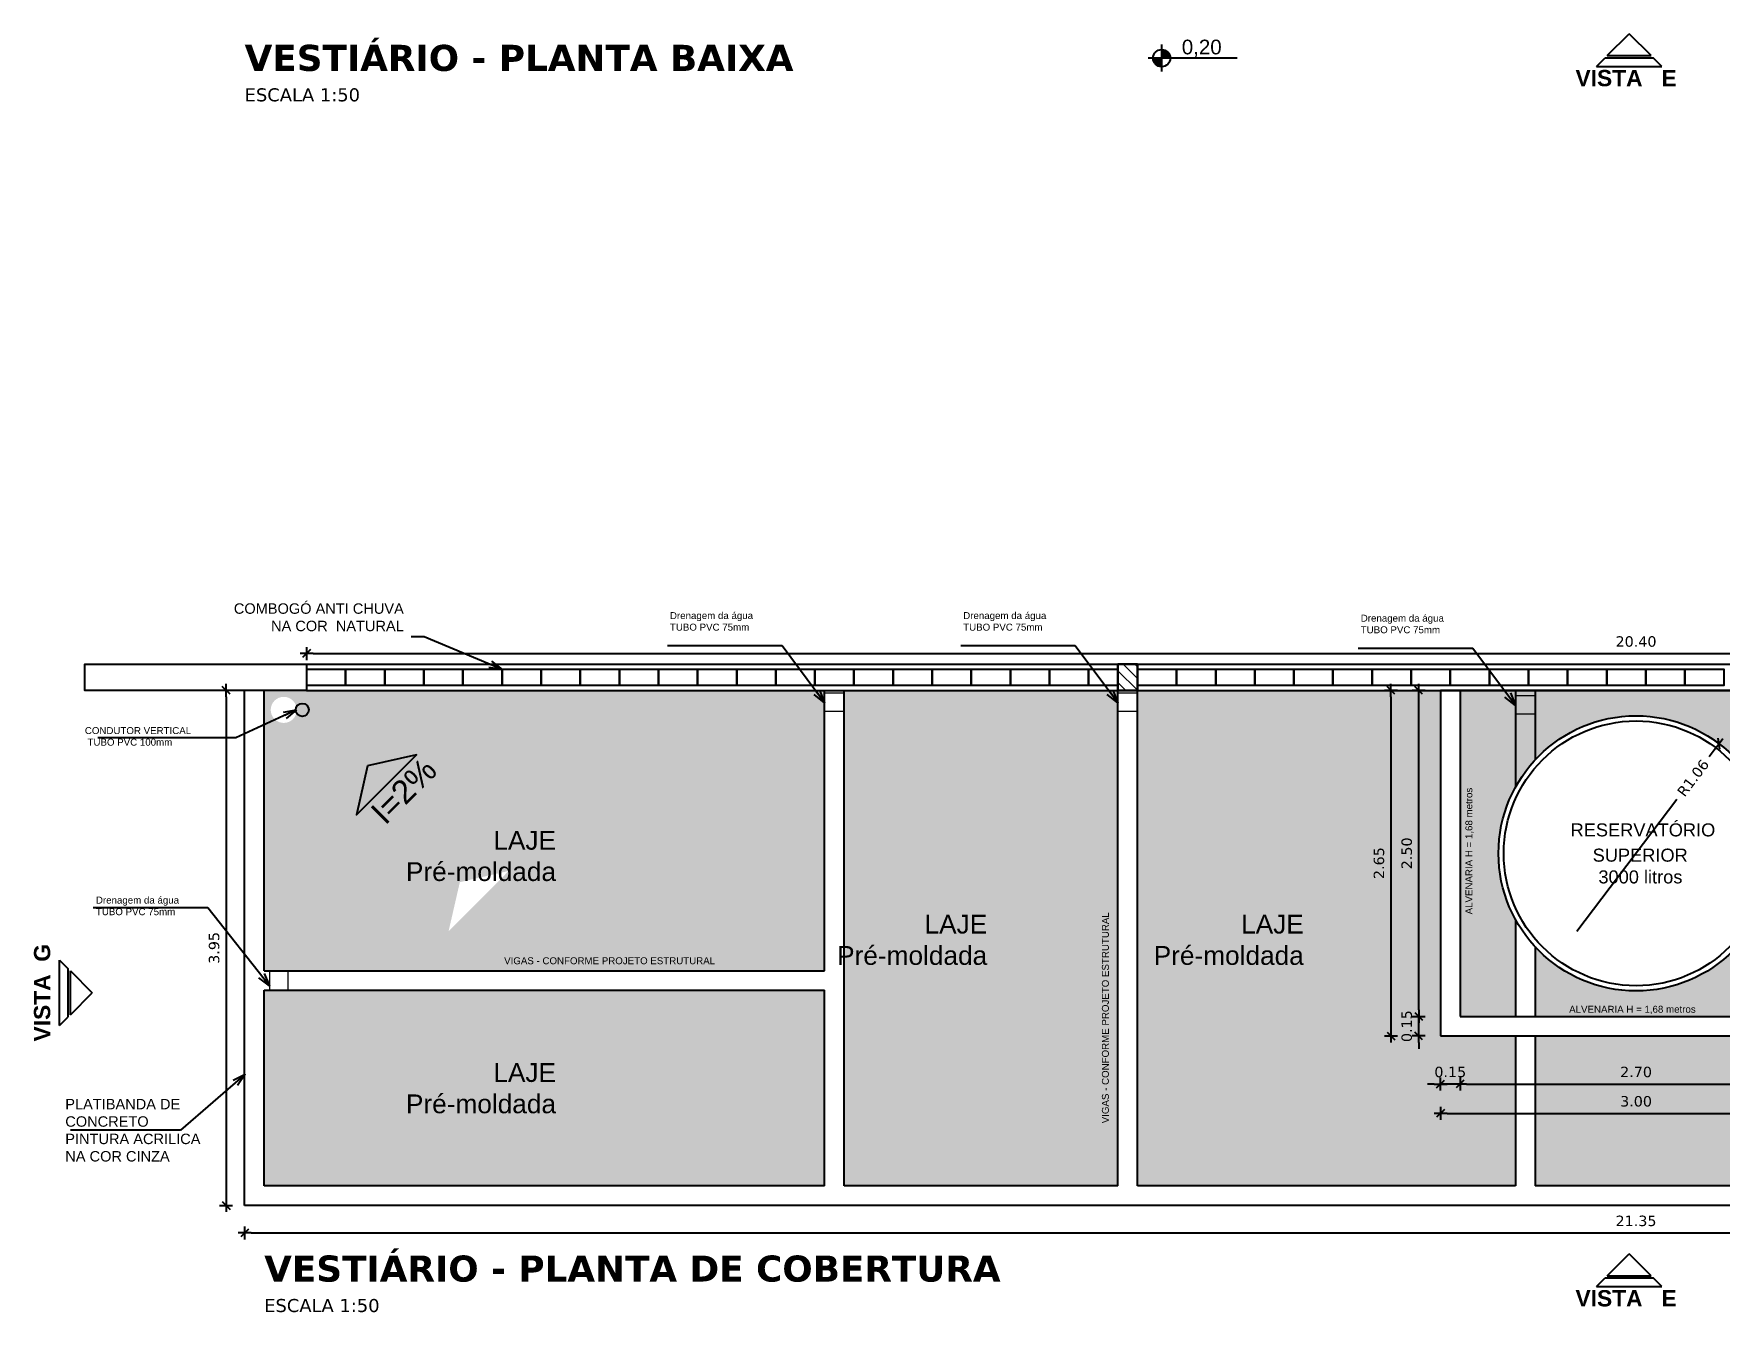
# Model space of a CAD drawing. Header units: inches. Extents: x -64 to 509, y -100 to 268.
# Drawn here: x -10.92 to 2.02, y -7.67 to 2.13 of the extents above; entities that cross this region are included whole.
import ezdxf
from ezdxf.enums import TextEntityAlignment as Align

# ---------------------------------------------------------------- set-up
doc = ezdxf.new("R2010")
doc.units = ezdxf.units.IN
doc.header["$MEASUREMENT"] = 0
doc.header["$PDMODE"] = 35
for name, color, linetype in [('ARQ-CTA-1_050', 1, 'Continuous'), ('ARQ_ESTRUTURA', 5, 'Continuous'), ('COTA', 1, 'Continuous'), ('HACHURA', 1, 'Continuous'), ('INDICACAO', 2, 'Continuous'), ('Nivel', 2, 'Continuous'), ('PAREDE', 4, 'Continuous'), ('TXAMB', 2, 'Continuous')]:
    doc.layers.add(name, color=color, linetype=linetype)
for name, color, linetype, lineweight in [('FO-Hachuras dos pilares', 9, 'Continuous', 5), ('FO-Pilares', 4, 'Continuous', 30), ('HAT', 8, 'Continuous', 15)]:
    doc.layers.add(name, color=color, linetype=linetype, lineweight=lineweight)
doc.styles.add('AMB125', font='verdana.ttf')
doc.styles.add('ARIAL', font='arial.ttf')
doc.styles.add('FNDE Texto Cota 0050', font='verdana.ttf', dxfattribs={"height": 0.08})
doc.styles.add('ROMANS', font='arial.ttf')
doc.styles.get("Standard").update_dxf_attribs({"font": 'verdana.ttf'})
doc.styles.add('SWISS', font='arialbd.ttf')
doc.dimstyles.new('COTA125$7', dxfattribs={"dimtxt": 0.225, "dimasz": 0.1, "dimexe": 0.15, "dimexo": 0.5, "dimgap": 0.15, "dimtad": 1, "dimzin": 4, "dimdsep": 46, "dimtxsty": 'AMB125', "dimblk": 'ARCHTICK', "dimcen": -0.1, "dimdle": 0.05, "dimclrd": 256, "dimclre": 256, "dimclrt": 3, "dimadec": 0, "dimazin": 0, "dimtfac": 1, "dimtix": 1, "dimtmove": 2, "dimatfit": 3, "dimldrblk": 'OPEN30', "dimfxl": 0.5, "dimfxlon": 1, "dimtvp": 0.5, "dimtfillclr": 2, "dimtolj": 1, "dimtzin": 4, "dimarcsym": 0})
doc.dimstyles.new('FNDE 1-0050', dxfattribs={"dimscale": 5, "dimtxt": 0.08, "dimasz": 0.01, "dimexe": 0.15, "dimexo": 0.15, "dimgap": 0.01, "dimtad": 1, "dimzin": 1, "dimdsep": 46, "dimtxsty": 'FNDE Texto Cota 0050', "dimblk": 'tic', "dimcen": 0.015, "dimdle": 0.15, "dimse1": 1, "dimse2": 1, "dimclrd": 251, "dimclre": 251, "dimclrt": 256, "dimaunit": 1, "dimadec": 3, "dimazin": 0, "dimtfac": 1, "dimtix": 1, "dimtmove": 2, "dimatfit": 3, "dimldrblk": 'tic', "dimfxl": 0.15, "dimtvp": 1, "dimtolj": 1, "dimtzin": 0, "dimarcsym": 0})

# ---------------------------------------------------------------- blocks, each defined once
blk = doc.blocks.new('Ind-fac')
at = {"color": 2}
for p, q in [((-0.601, -0.897), (-0.001, -0.297)), ((0.599, -0.897), (-0.001, -0.297)), ((-0.601, -0.897), (0.599, -0.897)), ((-0.893, -1.19), (-0.657, -0.954)), ((-0.893, -1.19), (0.892, -1.19)), ((-0.657, -0.954), (0.656, -0.954)), ((0.892, -1.19), (0.656, -0.954))]:
    blk.add_line(p, q, dxfattribs=at)
at = {"color": 3, "style": 'SWISS', "flags": 4}
blk.add_attdef('N', text='', height=0.25, dxfattribs=at).set_placement((0.002, -0.635), align=Align.MIDDLE_CENTER)
blk = doc.blocks.new('_ArchTick')
at = {"color": 0, "linetype": 'ByBlock', "const_width": 0.15}
blk.add_lwpolyline([(-0.5, -0.5), (0.5, 0.5)], dxfattribs=at)
blk = doc.blocks.new('_Open30')
at = {"color": 0, "linetype": 'ByBlock', "lineweight": -2}
for p, q in [((-1, 0.27), (0, 0)), ((0, 0), (-1, -0.27)), ((0, 0), (-1, 0))]:
    blk.add_line(p, q, dxfattribs=at)
blk = doc.blocks.new('COTA')
at = {"layer": 'HAT'}
h = blk.add_hatch(color=256, dxfattribs=at)
h.paths.add_polyline_path([(0.226, 0, 0.414214), (0.138, 0.088), (0.138, 0)])
h.paths.add_polyline_path([(0.138, 0), (0.05, 0, 0.414214), (0.138, -0.088)])
at = {"layer": 'Nivel'}
for p, q in [((0.911, 0), (0, 0)), ((0.138, 0.138), (0.138, -0.138))]:
    blk.add_line(p, q, dxfattribs=at)
blk.add_circle((0.138, 0), 0.0878, dxfattribs=at)
blk = doc.blocks.new('tic')
at = {"color": 251}
for p, q in [((-1, 0), (1, 0)), ((0, -1), (0, 1))]:
    blk.add_line(p, q, dxfattribs=at)
blk.add_line((-0.6, -0.6), (0.6, 0.6))
blk = doc.blocks.new('*D744')
at = {"layer": 'ARQ-CTA-1_050', "color": 251, "lineweight": -2, "transparency": 16777216}
blk.add_line((-9.447, -2.95), (-9.447, -6.8), dxfattribs=at)
at = {"layer": 'DEFPOINTS', "color": 0, "transparency": 16777216}
for p in [(-9.305, -2.9), (-9.447, -6.85), (-9.305, -6.85)]:
    blk.add_point(p, dxfattribs=at)
at = {"layer": 'ARQ-CTA-1_050', "color": 251, "lineweight": -2, "transparency": 16777216, "xscale": 0.05, "yscale": 0.05, "zscale": 0.05}
for p, rotation in [((-9.447, -2.9), 90), ((-9.447, -6.85), 270)]:
    blk.add_blockref('tic', p, dxfattribs=dict(at, rotation=rotation))
at = {"layer": 'ARQ-CTA-1_050', "transparency": 16777216, "insert": (-9.539, -4.875), "char_height": 0.08, "attachment_point": 5, "rotation": 90, "style": 'FNDE Texto Cota 0050'}
blk.add_mtext('\\A1;3.95', dxfattribs=at)
blk = doc.blocks.new('*D745')
at = {"layer": 'ARQ-CTA-1_050', "color": 251, "lineweight": -2, "transparency": 16777216}
blk.add_line((-9.255, -7.061), (11.995, -7.061), dxfattribs=at)
at = {"layer": 'DEFPOINTS', "color": 0, "transparency": 16777216}
for p in [(-9.305, -6.85), (12.045, -6.85), (12.045, -7.061)]:
    blk.add_point(p, dxfattribs=at)
at = {"layer": 'ARQ-CTA-1_050', "color": 251, "lineweight": -2, "transparency": 16777216, "xscale": 0.05, "yscale": 0.05, "zscale": 0.05, "rotation": 180}
blk.add_blockref('tic', (-9.305, -7.061), dxfattribs=at)
at = {"layer": 'ARQ-CTA-1_050', "color": 251, "lineweight": -2, "transparency": 16777216, "xscale": 0.05, "yscale": 0.05, "zscale": 0.05}
blk.add_blockref('tic', (12.045, -7.061), dxfattribs=at)
at = {"layer": 'ARQ-CTA-1_050', "transparency": 16777216, "insert": (1.37, -6.969), "char_height": 0.08, "attachment_point": 5, "style": 'FNDE Texto Cota 0050'}
blk.add_mtext('\\A1;21.35', dxfattribs=at)
blk = doc.blocks.new('*D746')
at = {"layer": 'ARQ-CTA-1_050', "color": 251, "lineweight": -2, "transparency": 16777216}
blk.add_line((-0.51, -2.95), (-0.51, -5.5), dxfattribs=at)
at = {"layer": 'DEFPOINTS', "color": 0, "transparency": 16777216}
for p in [(-0.386, -2.9), (-0.51, -5.55), (-0.386, -5.55)]:
    blk.add_point(p, dxfattribs=at)
at = {"layer": 'ARQ-CTA-1_050', "color": 251, "lineweight": -2, "transparency": 16777216, "xscale": 0.05, "yscale": 0.05, "zscale": 0.05}
for p, rotation in [((-0.51, -2.9), 90), ((-0.51, -5.55), 270)]:
    blk.add_blockref('tic', p, dxfattribs=dict(at, rotation=rotation))
at = {"layer": 'ARQ-CTA-1_050', "transparency": 16777216, "insert": (-0.602, -4.225), "char_height": 0.08, "attachment_point": 5, "rotation": 90, "style": 'FNDE Texto Cota 0050'}
blk.add_mtext('\\A1;2.65', dxfattribs=at)
blk = doc.blocks.new('*D747')
at = {"layer": 'ARQ-CTA-1_050', "color": 251, "lineweight": -2, "transparency": 16777216}
blk.add_line((-0.08, -6.144), (2.82, -6.144), dxfattribs=at)
at = {"layer": 'DEFPOINTS', "color": 0, "transparency": 16777216}
for p in [(-0.13, -5.727), (2.87, -5.727), (2.87, -6.144)]:
    blk.add_point(p, dxfattribs=at)
at = {"layer": 'ARQ-CTA-1_050', "color": 251, "lineweight": -2, "transparency": 16777216, "xscale": 0.05, "yscale": 0.05, "zscale": 0.05, "rotation": 180}
blk.add_blockref('tic', (-0.13, -6.144), dxfattribs=at)
at = {"layer": 'ARQ-CTA-1_050', "color": 251, "lineweight": -2, "transparency": 16777216, "xscale": 0.05, "yscale": 0.05, "zscale": 0.05}
blk.add_blockref('tic', (2.87, -6.144), dxfattribs=at)
at = {"layer": 'ARQ-CTA-1_050', "transparency": 16777216, "insert": (1.37, -6.052), "char_height": 0.08, "attachment_point": 5, "style": 'FNDE Texto Cota 0050'}
blk.add_mtext('\\A1;3.00', dxfattribs=at)
blk = doc.blocks.new('*D748')
at = {"layer": 'ARQ-CTA-1_050', "color": 251, "lineweight": -2, "transparency": 16777216}
for p, q in [((-0.18, -5.919), (-0.23, -5.919)), ((0.02, -5.919), (-0.13, -5.919)), ((0.07, -5.919), (0.12, -5.919))]:
    blk.add_line(p, q, dxfattribs=at)
at = {"layer": 'DEFPOINTS', "color": 0, "transparency": 16777216}
for p in [(-0.13, -5.4), (0.02, -5.4), (-0.13, -5.919)]:
    blk.add_point(p, dxfattribs=at)
at = {"layer": 'ARQ-CTA-1_050', "color": 251, "lineweight": -2, "transparency": 16777216, "xscale": 0.05, "yscale": 0.05, "zscale": 0.05}
blk.add_blockref('tic', (-0.13, -5.919), dxfattribs=at)
at = {"layer": 'ARQ-CTA-1_050', "color": 251, "lineweight": -2, "transparency": 16777216, "xscale": 0.05, "yscale": 0.05, "zscale": 0.05, "rotation": 180}
blk.add_blockref('tic', (0.02, -5.919), dxfattribs=at)
at = {"layer": 'ARQ-CTA-1_050', "transparency": 16777216, "insert": (-0.055, -5.827), "char_height": 0.08, "attachment_point": 5, "style": 'FNDE Texto Cota 0050'}
blk.add_mtext('\\A1;0.15', dxfattribs=at)
blk = doc.blocks.new('*D749')
at = {"layer": 'ARQ-CTA-1_050', "color": 251, "lineweight": -2, "transparency": 16777216}
blk.add_line((0.07, -5.919), (2.67, -5.919), dxfattribs=at)
at = {"layer": 'DEFPOINTS', "color": 0, "transparency": 16777216}
for p in [(0.02, -5.4), (2.72, -5.4), (2.72, -5.919)]:
    blk.add_point(p, dxfattribs=at)
at = {"layer": 'ARQ-CTA-1_050', "color": 251, "lineweight": -2, "transparency": 16777216, "xscale": 0.05, "yscale": 0.05, "zscale": 0.05, "rotation": 180}
blk.add_blockref('tic', (0.02, -5.919), dxfattribs=at)
at = {"layer": 'ARQ-CTA-1_050', "color": 251, "lineweight": -2, "transparency": 16777216, "xscale": 0.05, "yscale": 0.05, "zscale": 0.05}
blk.add_blockref('tic', (2.72, -5.919), dxfattribs=at)
at = {"layer": 'ARQ-CTA-1_050', "transparency": 16777216, "insert": (1.37, -5.827), "char_height": 0.08, "attachment_point": 5, "style": 'FNDE Texto Cota 0050'}
blk.add_mtext('\\A1;2.70', dxfattribs=at)
blk = doc.blocks.new('*D751')
at = {"layer": 'ARQ-CTA-1_050', "color": 251, "lineweight": -2, "transparency": 16777216}
for p, q in [((-0.297, -5.35), (-0.297, -5.3)), ((-0.297, -5.55), (-0.297, -5.4)), ((-0.297, -5.6), (-0.297, -5.65))]:
    blk.add_line(p, q, dxfattribs=at)
at = {"layer": 'DEFPOINTS', "color": 0, "transparency": 16777216}
for p in [(-0.297, -5.4), (-0.047, -5.4), (-0.197, -5.55)]:
    blk.add_point(p, dxfattribs=at)
at = {"layer": 'ARQ-CTA-1_050', "color": 251, "lineweight": -2, "transparency": 16777216, "xscale": 0.05, "yscale": 0.05, "zscale": 0.05}
for p, rotation in [((-0.297, -5.4), 270), ((-0.297, -5.55), 90)]:
    blk.add_blockref('tic', p, dxfattribs=dict(at, rotation=rotation))
at = {"layer": 'ARQ-CTA-1_050', "transparency": 16777216, "insert": (-0.389, -5.475), "char_height": 0.08, "attachment_point": 5, "rotation": 90, "style": 'FNDE Texto Cota 0050'}
blk.add_mtext('\\A1;0.15', dxfattribs=at)
blk = doc.blocks.new('*D752')
at = {"layer": 'ARQ-CTA-1_050', "color": 251, "lineweight": -2, "transparency": 16777216}
blk.add_line((-0.297, -5.35), (-0.297, -2.95), dxfattribs=at)
at = {"layer": 'DEFPOINTS', "color": 0, "transparency": 16777216}
for p in [(-0.297, -2.9), (-0.197, -2.9), (-0.047, -5.4)]:
    blk.add_point(p, dxfattribs=at)
at = {"layer": 'ARQ-CTA-1_050', "color": 251, "lineweight": -2, "transparency": 16777216, "xscale": 0.05, "yscale": 0.05, "zscale": 0.05}
for p, rotation in [((-0.297, -2.9), 90), ((-0.297, -5.4), 270)]:
    blk.add_blockref('tic', p, dxfattribs=dict(at, rotation=rotation))
at = {"layer": 'ARQ-CTA-1_050', "transparency": 16777216, "insert": (-0.389, -4.15), "char_height": 0.08, "attachment_point": 5, "rotation": 90, "style": 'FNDE Texto Cota 0050'}
blk.add_mtext('\\A1;2.50', dxfattribs=at)
blk = doc.blocks.new('*D753')
at = {"layer": 'ARQ-CTA-1_050', "color": 251, "lineweight": -2, "transparency": 16777216}
blk.add_line((-8.78, -2.618), (11.52, -2.618), dxfattribs=at)
at = {"layer": 'DEFPOINTS', "color": 0, "transparency": 16777216}
for p in [(11.57, -2.618), (-8.83, -2.752), (11.57, -2.752)]:
    blk.add_point(p, dxfattribs=at)
at = {"layer": 'ARQ-CTA-1_050', "color": 251, "lineweight": -2, "transparency": 16777216, "xscale": 0.05, "yscale": 0.05, "zscale": 0.05, "rotation": 180}
blk.add_blockref('tic', (-8.83, -2.618), dxfattribs=at)
at = {"layer": 'ARQ-CTA-1_050', "color": 251, "lineweight": -2, "transparency": 16777216, "xscale": 0.05, "yscale": 0.05, "zscale": 0.05}
blk.add_blockref('tic', (11.57, -2.618), dxfattribs=at)
at = {"layer": 'ARQ-CTA-1_050', "transparency": 16777216, "insert": (1.37, -2.526), "char_height": 0.08, "attachment_point": 5, "style": 'FNDE Texto Cota 0050'}
blk.add_mtext('\\A1;20.40', dxfattribs=at)
blk = doc.blocks.new('*D754')
at = {"layer": 'ARQ-CTA-1_050', "color": 251, "lineweight": -2, "transparency": 16777216}
for p, q in [((1.977, -3.349), (1.931, -3.409)), ((0.917, -4.747), (1.684, -3.735))]:
    blk.add_line(p, q, dxfattribs=at)
at = {"layer": 'DEFPOINTS', "color": 0, "transparency": 16777216}
for p in [(2.007, -3.309), (1.37, -4.15)]:
    blk.add_point(p, dxfattribs=at)
at = {"layer": 'ARQ-CTA-1_050', "color": 251, "lineweight": -2, "transparency": 16777216, "xscale": 0.05, "yscale": 0.05, "zscale": 0.05, "rotation": 52.85315972387157}
blk.add_blockref('tic', (2.007, -3.309), dxfattribs=at)
at = {"layer": 'ARQ-CTA-1_050', "transparency": 16777216, "insert": (1.808, -3.572), "char_height": 0.08, "attachment_point": 5, "rotation": 52.8532, "style": 'FNDE Texto Cota 0050'}
blk.add_mtext('\\A1;R1.06', dxfattribs=at)

msp = doc.modelspace()

# ---------------------------------------------------------------- hatches: boundary and pattern name
at = {"layer": 'COTA'}
h = msp.add_hatch(dxfattribs=at)
h.set_pattern_fill('AR-SAND', color=256, scale=0.2, style=0)
h.set_pattern_definition([(37.5, (-9.155, -6.69963), (-0.0125987, 0.3853648), [0, -0.304, 0, -0.34, 0, -0.325]), (7.5, (-9.155, -6.69963), (0.353955, 0.564429), [0, -0.164, 0, -0.274, 0, -0.105]), (327.5, (-9.401, -6.69963), (0.6228284, 0.001132), [0, -0.1, 0, -0.36, 0, -0.47]), (317.5, (-9.401, -6.69963), (0.601225, 0.175535), [0, -0.05, 0, -0.236, 0, -0.27])])
h.paths.add_polyline_path([(-2.605, -2.9), (-4.705, -2.9), (-4.705, -6.7), (-2.605, -6.7)])
h.paths.add_polyline_path([(-7.279, -4.285), (-7.74, -4.746), (-7.654, -4.371)], flags=0)
h.paths.add_polyline_path([(-9.105, -3.05, -1), (-8.905, -3.05, -1)], flags=16)
h.paths.add_polyline_path([(0.445, -5.55), (-0.13, -5.55), (-0.13, -2.9), (-1.963, -2.9), (-2.163, -2.9), (-2.455, -2.9), (-2.455, -6.7), (0.445, -6.7)])
h.paths.add_polyline_path([(1.37, -5.55), (0.595, -5.55), (0.595, -6.7), (1.37, -6.7)])
h.paths.add_polyline_path([(2.145, -5.55), (1.37, -5.55), (1.37, -6.7), (2.145, -6.7)])
h.paths.add_polyline_path([(5.195, -2.9), (4.903, -2.9), (4.703, -2.9), (2.87, -2.9), (2.87, -5.55), (2.295, -5.55), (2.295, -6.7), (5.195, -6.7)])
h.paths.add_polyline_path([(7.445, -2.9), (5.345, -2.9), (5.345, -6.7), (7.445, -6.7)])
h.paths.add_polyline_path([(10.093, -4.21), (10.468, -4.297), (10.555, -4.671)], flags=0)
h.paths.add_polyline_path([(11.645, -3.05, -1), (11.845, -3.05, -1)], flags=16)
h.paths.add_polyline_path([(2.72, -2.9), (2.295, -2.9), (2.295, -3.642, -0.126081), (2.425, -4.15, -0.126081), (2.295, -4.657), (2.295, -5.4), (2.72, -5.4)])
h.paths.add_polyline_path([(2.145, -4.865, -0.43765), (0.595, -4.865), (0.595, -5.4), (2.145, -5.4)])
h.paths.add_polyline_path([(0.445, -4.657, -0.126081), (0.315, -4.15, -0.126081), (0.445, -3.642), (0.445, -2.9), (0.02, -2.9), (0.02, -5.4), (0.445, -5.4)])
h.paths.add_polyline_path([(0.595, -2.9), (0.445, -2.9), (0.445, -3.642, -0.061087), (0.595, -3.434)])
h.paths.add_polyline_path([(2.145, -2.9), (0.595, -2.9), (0.595, -3.434, -0.43765), (2.145, -3.434)])
h.paths.add_polyline_path([(2.295, -2.9), (2.145, -2.9), (2.145, -3.434, -0.061087), (2.295, -3.642)])
h.paths.add_polyline_path([(-4.348, -4.947), (-3.657, -4.947), (-3.657, -4.576), (-4.348, -4.576)], flags=24)
h.paths.add_polyline_path([(-7.497, -4.949), (-7.023, -4.475), (-7.285, -4.213), (-7.759, -4.686)], flags=24)
h.paths.add_polyline_path([(6.448, -4.947), (7.139, -4.947), (7.139, -4.576), (6.448, -4.576)], flags=24)
h.paths.add_polyline_path([(9.832, -4.395), (10.306, -4.868), (10.568, -4.606), (10.094, -4.132)], flags=24)
h.paths.add_polyline_path([(-4.855, -5.2), (-9.155, -5.2), (-9.155, -6.7), (-4.855, -6.7)])
h.paths.add_polyline_path([(-9.155, -5.05), (-4.855, -5.05), (-4.855, -2.9), (-9.155, -2.9)])
h.paths.add_polyline_path([(11.895, -5.175), (7.595, -5.175), (7.595, -6.7), (11.895, -6.7)])
h.paths.add_polyline_path([(7.595, -5.025), (11.895, -5.025), (11.895, -2.9), (7.595, -2.9)])
at = {"layer": 'FO-Hachuras dos pilares', "linetype": 'Continuous'}
h = msp.add_hatch(dxfattribs=at)
h.set_pattern_fill('ANSI31', color=256, scale=0.02, angle=-90, style=0)
h.set_pattern_definition([(315, (-30.579987, 6.905366), (0.04490128, 0.04490128), [])])
h.paths.add_polyline_path([(-2.605, -2.9), (-2.53, -2.9), (-2.455, -2.9), (-2.455, -2.8), (-2.455, -2.7), (-2.53, -2.7), (-2.605, -2.7), (-2.605, -2.8), (-2.605, -2.9)])

# ---------------------------------------------------------------- linework, layer by layer
at = {"layer": 'ARQ_ESTRUTURA', "ltscale": 10}
msp.add_lwpolyline([(-8.83, -2.7), (-8.83, -2.9), (-10.53, -2.9), (-10.53, -2.7)], close=True, dxfattribs=at)
at = {"layer": 'COTA'}
msp.add_circle((-8.863, -3.05), 0.05, dxfattribs=at)
at = {"layer": 'FO-Pilares'}
msp.add_lwpolyline([(-2.605, -2.9), (-2.53, -2.9), (-2.455, -2.9), (-2.455, -2.8), (-2.455, -2.7), (-2.53, -2.7), (-2.605, -2.7), (-2.605, -2.8), (-2.605, -2.9)], close=True, dxfattribs=at)
at = {"layer": 'HACHURA', "color": 2}
for p, q in [((-8.83, -2.7), (-2.455, -2.7)), ((-2.455, -2.7), (5.195, -2.7)), ((-9.305, -6.85), (-9.305, -2.9)), ((-9.155, -5.05), (-9.155, -2.9)), ((-8.83, -2.9), (-2.455, -2.9)), ((-4.855, -5.05), (-4.855, -2.9)), ((-4.705, -6.7), (-4.705, -2.9)), ((-2.605, -6.7), (-2.605, -2.9)), ((-2.455, -6.7), (-2.455, -2.9)), ((-2.455, -2.9), (5.195, -2.9)), ((0.445, -2.9), (0.445, -3.642)), ((0.595, -2.9), (0.595, -3.434)), ((0.445, -4.657), (0.445, -5.4)), ((0.595, -4.865), (0.595, -5.4)), ((-9.155, -5.05), (-4.855, -5.05)), ((-9.155, -6.7), (-9.155, -5.2)), ((-9.155, -5.2), (-4.855, -5.2)), ((-4.855, -6.7), (-4.855, -5.2)), ((0.445, -5.55), (0.445, -6.7)), ((0.595, -5.55), (0.595, -6.7)), ((-4.855, -6.7), (-9.155, -6.7)), ((12.045, -6.85), (-9.305, -6.85))]:
    msp.add_line(p, q, dxfattribs=at)
at = {"layer": 'HACHURA', "color": 3}
for points in [[(-8.83, -2.86), (-8.53, -2.86), (-8.53, -2.74), (-8.83, -2.74)], [(-8.53, -2.86), (-8.23, -2.86), (-8.23, -2.74), (-8.53, -2.74)], [(-8.23, -2.86), (-7.93, -2.86), (-7.93, -2.74), (-8.23, -2.74)], [(-7.93, -2.86), (-7.63, -2.86), (-7.63, -2.74), (-7.93, -2.74)], [(-7.63, -2.86), (-7.33, -2.86), (-7.33, -2.74), (-7.63, -2.74)], [(-7.33, -2.86), (-7.03, -2.86), (-7.03, -2.74), (-7.33, -2.74)], [(-7.03, -2.86), (-6.73, -2.86), (-6.73, -2.74), (-7.03, -2.74)], [(-6.73, -2.86), (-6.43, -2.86), (-6.43, -2.74), (-6.73, -2.74)], [(-6.43, -2.86), (-6.13, -2.86), (-6.13, -2.74), (-6.43, -2.74)], [(-6.13, -2.86), (-5.83, -2.86), (-5.83, -2.74), (-6.13, -2.74)], [(-5.83, -2.86), (-5.53, -2.86), (-5.53, -2.74), (-5.83, -2.74)], [(-5.53, -2.86), (-5.23, -2.86), (-5.23, -2.74), (-5.53, -2.74)], [(-5.23, -2.86), (-4.93, -2.86), (-4.93, -2.74), (-5.23, -2.74)], [(-4.93, -2.86), (-4.63, -2.86), (-4.63, -2.74), (-4.93, -2.74)], [(-4.63, -2.86), (-4.33, -2.86), (-4.33, -2.74), (-4.63, -2.74)], [(-4.33, -2.86), (-4.03, -2.86), (-4.03, -2.74), (-4.33, -2.74)], [(-4.03, -2.86), (-3.73, -2.86), (-3.73, -2.74), (-4.03, -2.74)], [(-3.73, -2.86), (-3.43, -2.86), (-3.43, -2.74), (-3.73, -2.74)], [(-3.43, -2.86), (-3.13, -2.86), (-3.13, -2.74), (-3.43, -2.74)], [(-3.13, -2.86), (-2.83, -2.86), (-2.83, -2.74), (-3.13, -2.74)], [(-2.83, -2.86), (-2.605, -2.86), (-2.605, -2.74), (-2.83, -2.74)], [(-2.455, -2.86), (-2.155, -2.86), (-2.155, -2.74), (-2.455, -2.74)], [(-2.155, -2.86), (-1.855, -2.86), (-1.855, -2.74), (-2.155, -2.74)], [(-1.855, -2.86), (-1.555, -2.86), (-1.555, -2.74), (-1.855, -2.74)], [(-1.555, -2.86), (-1.255, -2.86), (-1.255, -2.74), (-1.555, -2.74)], [(-1.255, -2.86), (-0.955, -2.86), (-0.955, -2.74), (-1.255, -2.74)], [(-0.955, -2.86), (-0.655, -2.86), (-0.655, -2.74), (-0.955, -2.74)], [(-0.655, -2.86), (-0.355, -2.86), (-0.355, -2.74), (-0.655, -2.74)], [(-0.355, -2.86), (-0.055, -2.86), (-0.055, -2.74), (-0.355, -2.74)], [(-0.055, -2.86), (0.245, -2.86), (0.245, -2.74), (-0.055, -2.74)], [(0.245, -2.86), (0.545, -2.86), (0.545, -2.74), (0.245, -2.74)], [(0.545, -2.86), (0.845, -2.86), (0.845, -2.74), (0.545, -2.74)], [(0.845, -2.86), (1.145, -2.86), (1.145, -2.74), (0.845, -2.74)], [(1.145, -2.86), (1.445, -2.86), (1.445, -2.74), (1.145, -2.74)], [(1.445, -2.86), (1.745, -2.86), (1.745, -2.74), (1.445, -2.74)], [(1.745, -2.86), (2.045, -2.86), (2.045, -2.74), (1.745, -2.74)], [(-0.13, -5.55), (2.87, -5.55), (2.87, -2.9), (-0.13, -2.9)], [(0.02, -5.4), (2.72, -5.4), (2.72, -2.9), (0.02, -2.9)]]:
    msp.add_lwpolyline(points, close=True, dxfattribs=at)
at = {"layer": 'HACHURA', "color": 2}
for points in [[(-2.605, -6.7), (-4.705, -6.7)], [(0.445, -6.7), (-2.455, -6.7)], [(2.145, -6.7), (0.595, -6.7)]]:
    msp.add_lwpolyline(points, dxfattribs=at)
at = {"layer": 'HACHURA', "color": 3}
msp.add_circle((1.37, -4.15), 1.055, dxfattribs=at)
at = {"layer": 'HACHURA', "color": 1}
msp.add_circle((1.37, -4.15), 1.015, dxfattribs=at)
at = {"layer": 'HAT'}
for p, q in [((-4.855, -2.92), (-4.705, -2.92)), ((-2.605, -2.92), (-2.455, -2.92)), ((0.445, -2.94), (0.595, -2.94)), ((-4.855, -3.06), (-4.705, -3.06)), ((-2.605, -3.06), (-2.455, -3.06)), ((0.445, -3.08), (0.595, -3.08)), ((-9.111, -5.2), (-9.111, -5.05)), ((-8.971, -5.2), (-8.971, -5.05))]:
    msp.add_line(p, q, dxfattribs=at)
at = {"layer": 'PAREDE'}
msp.add_lwpolyline([(-8.83, -2.7), (-8.83, -2.9), (-10.53, -2.9), (-10.53, -2.7)], close=True, dxfattribs=at)
at = {"layer": 'TXAMB'}
msp.add_lwpolyline([(-8.362, -3.48), (-8.448, -3.855), (-7.987, -3.394)], close=True, dxfattribs=at)

# ---------------------------------------------------------------- block references
at = {"layer": 'HAT', "xscale": 0.75, "yscale": 0.75, "zscale": 0.75}
msp.add_blockref('COTA', (-2.373, 1.948), dxfattribs=at)
at = {"layer": 'INDICACAO'}
ref = msp.add_blockref('Ind-fac', (1.318, 2.218), dxfattribs=dict(at, xscale=0.2799999999988358, yscale=0.2799999999988358, zscale=0.2799999999988358))
ref.add_attrib('N', 'VISTA   E ', dxfattribs={"layer": '0', "color": 3, "height": 0.125, "style": 'SWISS'}).set_placement((1.318, 1.795), align=Align.MIDDLE_CENTER)
ref = msp.add_blockref('Ind-fac', (-10.391, -5.219), dxfattribs=dict(at, xscale=-0.2799999999988358, yscale=0.2799999999988358, zscale=0.2799999999988358, rotation=270))
ref.add_attrib('N', 'VISTA  G', dxfattribs={"layer": '0', "color": 3, "height": 0.125, "rotation": 90, "style": 'SWISS'}).set_placement((-10.859, -5.219), align=Align.MIDDLE_CENTER)
ref = msp.add_blockref('Ind-fac', (1.318, -7.139), dxfattribs=dict(at, xscale=0.2799999999988358, yscale=0.2799999999988358, zscale=0.2799999999988358))
ref.add_attrib('N', 'VISTA   E ', dxfattribs={"layer": '0', "color": 3, "height": 0.125, "style": 'SWISS'}).set_placement((1.318, -7.562), align=Align.MIDDLE_CENTER)

# ---------------------------------------------------------------- texts
at = {"layer": 'COTA', "char_height": 0.08, "style": 'ROMANS'}
for s, insert, width, attachment_point in [('COMBOGÓ ANTI CHUVA\\PNA COR  NATURAL ', (-8.084, -2.233), 1.36531, 3), ('{\\H0.66667x;Drenagem da água\\PTUBO PVC 75mm} ', (-6.042, -2.3), 1.13322, 1), ('{\\H0.66667x;Drenagem da água\\PTUBO PVC 75mm} ', (-3.792, -2.3), 1.13322, 1), ('{\\H0.66667x;Drenagem da água\\PTUBO PVC 75mm} ', (-0.742, -2.32), 1.13322, 1), ('{\\H0.66667x;CONDUTOR VERTICAL \\P TUBO PVC 100mm} ', (-10.531, -3.182), 1.13322, 1), ('{\\H0.66667x;Drenagem da água\\PTUBO PVC 75mm} ', (-10.446, -4.482), 1.13322, 1), ('{\\H0.66667x;VIGAS - CONFORME PROJETO ESTRUTURAL }', (-7.314, -4.947), 1.82714, 1), ('{\\H0.66667x;ALVENARIA H = 1,68 metros}', (0.857, -5.319), 1.13322, 1), ('PLATIBANDA DE CONCRETO\\PPINTURA ACRILICA NA COR CINZA', (-10.681, -6.033), 1.18239, 1)]:
    msp.add_mtext(s, dxfattribs=dict(at, insert=insert, width=width, attachment_point=attachment_point))
at = {"layer": 'COTA', "char_height": 0.08, "attachment_point": 1, "rotation": 90, "style": 'ROMANS'}
for s, insert, width in [('{\\H0.66667x;ALVENARIA H = 1,68 metros}', (0.061, -4.618), 1.13322), ('{\\H0.66667x;VIGAS - CONFORME PROJETO ESTRUTURAL }', (-2.728, -6.22), 1.82714)]:
    msp.add_mtext(s, dxfattribs=dict(at, insert=insert, width=width))
at = {"layer": 'HACHURA', "char_height": 0.2, "attachment_point": 1}
for s, insert in [('{\\fVerdana|b1|i0|c0|p34;VESTIÁRIO - PLANTA BAIXA\\P\\fVerdana|b0|i0|c0|p34;\\H0.5x;ESCALA 1:50}', (-9.305, 2.05)), ('{\\fVerdana|b1|i0|c0|p34;VESTIÁRIO - PLANTA DE COBERTURA\\P\\fVerdana|b0|i0|c0|p34;\\H0.5x;ESCALA 1:50}', (-9.155, -7.234))]:
    msp.add_mtext(s, dxfattribs=dict(at, insert=insert))
at = {"layer": 'Nivel', "style": 'ARIAL'}
msp.add_text('0,20', height=0.1125, dxfattribs=at).set_placement((-1.962, 1.977), align=Align.CENTER)
at = {"layer": 'TXAMB', "insert": (-8.289, -3.877), "char_height": 0.18, "attachment_point": 4, "rotation": 45, "style": 'ROMANS'}
msp.add_mtext('I=2%', dxfattribs=at)
at = {"layer": 'TXAMB', "style": 'ROMANS'}
for s, insert, char_height, attachment_point in [('LAJE\\PPré-moldada ', (-6.916, -4.171), 0.144, 6), ('RESERVATÓRIO', (0.868, -3.971), 0.1, 4), ('\\pi-0.36081;SUPERIOR\\P\\pi-0.31664;3000 litros', (1.398, -4.248), 0.1, 4), ('LAJE\\PPré-moldada ', (-3.608, -4.814), 0.144, 6), ('LAJE\\PPré-moldada ', (-1.179, -4.814), 0.144, 6), ('LAJE\\PPré-moldada ', (-6.916, -5.952), 0.144, 6)]:
    msp.add_mtext(s, dxfattribs=dict(at, insert=insert, char_height=char_height, attachment_point=attachment_point))

# ---------------------------------------------------------------- dimensions: what is measured, and where the dimension line sits
at = {"layer": 'ARQ-CTA-1_050'}
for base, p1, p2, picture, middle in [((11.57, -2.618), (-8.83, -2.752), (11.57, -2.752), '*D753', (1.37, -2.526)), ((-0.13, -5.919), (0.02, -5.4), (-0.13, -5.4), '*D748', (-0.055, -5.827)), ((2.72, -5.919), (0.02, -5.4), (2.72, -5.4), '*D749', (1.37, -5.827)), ((2.87, -6.144), (-0.13, -5.727), (2.87, -5.727), '*D747', (1.37, -6.052)), ((12.045, -7.061), (-9.305, -6.85), (12.045, -6.85), '*D745', (1.37, -6.969))]:
    dim = msp.add_linear_dim(base=base, p1=p1, p2=p2, dimstyle='FNDE 1-0050', dxfattribs=at)
    dim.commit()
    dim.dimension.update_dxf_attribs({"geometry": picture, "text_midpoint": middle})
for base, p1, p2, picture, middle in [((-9.447, -6.85), (-9.305, -2.9), (-9.305, -6.85), '*D744', (-9.539, -4.875)), ((-0.297, -2.9), (-0.047, -5.4), (-0.197, -2.9), '*D752', (-0.389, -4.15)), ((-0.297, -5.4), (-0.197, -5.55), (-0.047, -5.4), '*D751', (-0.389, -5.475))]:
    dim = msp.add_linear_dim(base=base, p1=p1, p2=p2, angle=90, dimstyle='FNDE 1-0050', dxfattribs=at)
    dim.commit()
    dim.dimension.update_dxf_attribs({"geometry": picture, "text_midpoint": middle})
dim = msp.add_aligned_dim(p1=(-0.386, -2.9), p2=(-0.386, -5.55), distance=-0.124, dimstyle='FNDE 1-0050', dxfattribs=at)
dim.commit()
dim.dimension.update_dxf_attribs({"geometry": '*D746', "text_midpoint": (-0.602, -4.225)})
dim = msp.add_radius_dim(center=(1.37, -4.15), mpoint=(2.007, -3.309), dimstyle='FNDE 1-0050', dxfattribs=at)
dim.commit()
dim.dimension.update_dxf_attribs({"geometry": '*D754', "text_midpoint": (1.808, -3.572), "dimtype": 164})

# ---------------------------------------------------------------- leaders
at = {"layer": 'COTA', "annotation_type": 0, "has_hookline": 1, "hookline_direction": 1}
msp.add_leader([(-7.33, -2.74), (-7.927, -2.489), (-8.027, -2.489)], dimstyle='COTA125$7', override={"dimtad": 0}, dxfattribs=at)
for points, text_width in [([(-4.855, -2.995), (-5.182, -2.559), (-5.282, -2.559)], 0.629), ([(-2.605, -2.995), (-2.932, -2.559), (-3.032, -2.559)], 0.629), ([(0.445, -3.015), (0.118, -2.579), (0.018, -2.579)], 0.629), ([(-8.906, -3.05), (-9.372, -3.264), (-9.472, -3.264)], 0.809), ([(-9.114, -5.167), (-9.587, -4.567), (-9.687, -4.567)], 0.629)]:
    msp.add_leader(points, dimstyle='COTA125$7', dxfattribs=dict(at, text_width=text_width))
at = {"layer": 'COTA', "annotation_type": 0, "has_hookline": 1, "hookline_direction": 0, "text_width": 0.596, "horizontal_direction": (-1, 0, 0)}
msp.add_leader([(-9.301, -5.843), (-9.796, -6.274), (-9.896, -6.274)], dimstyle='COTA125$7', dxfattribs=at)

doc.saveas('drawing.dxf')
